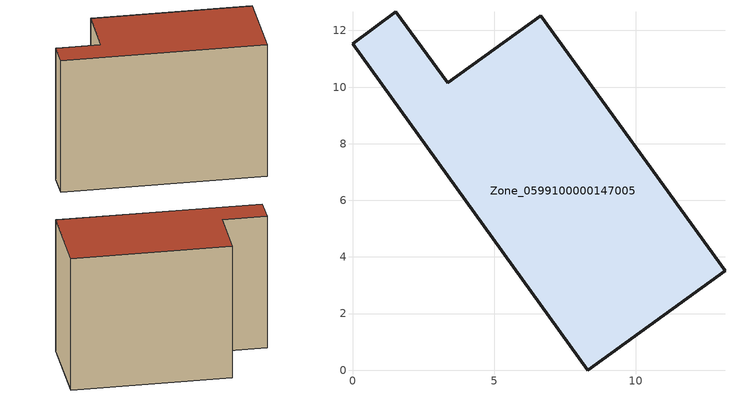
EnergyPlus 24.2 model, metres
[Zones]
Zone_0599100000147005
 floor ground (C_G): 8.31,0 0,11.53 1.54,12.66 3.37,10.16 6.64,12.51 13.16,3.51 z0
 wall outside (C_F): 8.31,0 13.16,3.51 6.64,12.51 3.37,10.16 1.54,12.66 0,11.53 8.31,0 z0:9.96
 roof outside (C_R): 0,11.53 8.31,0 13.16,3.51 6.64,12.51 3.37,10.16 1.54,12.66 z9.96
[BUILDING]
Pand.0599100000147005: North Axis=0; Terrain=City; Loads Convergence Tolerance Value=0.04; Temperature Convergence Tolerance Value=0.4; Solar Distribution=FullExterior; Maximum Number of Warmup Days=25; Minimum Number of Warmup Days=1
[Site:Location]
Rotterdam.The.Hague.AP_ZH_NLD Design_Conditions: Latitude=51.96; Longitude=4.45; Time Zone=1; Elevation=-4.5
[SITE:GROUNDTEMPERATURE:BUILDINGSURFACE]
18, 18, 18, 18, 18, 18, 18, 18, 18, 18, 18, 18
[MATERIAL] Thermal Absorptance=0.9; Solar Absorptance=0.7; Visible Absorptance=0.7
Name | Roughness | Thickness | Conductivity | Density | Specific Heat
G.TI.1946 | MediumSmooth | 0.15 | 1 | 540 | 1210
F.TI.1946 | Rough | 0.3 | 0.857143 | 1920 | 840
R.TI.1946 | MediumRough | 0.2 | 0.1 | 1500 | 1000
[CONSTRUCTION]
C_G: G.TI.1946
C_F: F.TI.1946
C_R: R.TI.1946
[ZONE]
Zone_0599100000147005: Type=1; Multiplier=1; Ceiling Height=Autocalculate; Volume=Autocalculate; Floor Area=autocalculate; Part of Total Floor Area=Yes
[ZONEINFILTRATION:DESIGNFLOWRATE]
Infil_Zone_0599100000147005: Zone or ZoneList or Space or SpaceList=Zone_0599100000147005; Schedule=AlwaysOn; Design Flow Rate Calculation Method=Flow/Area; Flow Rate per Floor Area=0.003; Constant Term Coefficient=1; Temperature Term Coefficient=0; Velocity Term Coefficient=0; Velocity Squared Term Coefficient=0
[HVACTEMPLATE:ZONE:IDEALLOADSAIRSYSTEM]
Zone_0599100000147005: Maximum Heating Supply Air Temperature=50; Minimum Cooling Supply Air Temperature=13; Maximum Heating Supply Air Humidity Ratio=0.0156; Minimum Cooling Supply Air Humidity Ratio=0.0077; Heating Limit=NoLimit; Cooling Limit=NoLimit; Dehumidification Control Type=ConstantSensibleHeatRatio; Cooling Sensible Heat Ratio=0.7; Dehumidification Setpoint=60; Humidification Control Type=None; Humidification Setpoint=30; Outdoor Air Method=None; Outdoor Air Flow Rate per Person=0.00944; Outdoor Air Flow Rate per Zone Floor Area=0; Outdoor Air Flow Rate per Zone=0; Demand Controlled Ventilation Type=None; Outdoor Air Economizer Type=NoEconomizer; Heat Recovery Type=None; Sensible Heat Recovery Effectiveness=0.7; Latent Heat Recovery Effectiveness=0.65
[ZONECONTROL:THERMOSTAT]
ThermostatControl_Zone_0599100000147005: Zone or ZoneList=Zone_0599100000147005; Control Type Schedule=DualSetpointControlType; Control 1=Thermostat_Zone_0599100000147005; Temperature Difference Between Cutout And Setpoint=0
[THERMOSTATSETPOINT:DUALSETPOINT]
Thermostat_Zone_0599100000147005: Heating Setpoint Temperature Schedule=HeatingSetpoint_Zone_0599100000147005; Cooling Setpoint Temperature Schedule=CoolingSetpoint_Zone_0599100000147005
[SCHEDULE:COMPACT]
HeatingSetpoint_Zone_0599100000147005: Through: 12/31, For: AllDays, Until: 24:00, 21
CoolingSetpoint_Zone_0599100000147005: Through: 12/31, For: AllDays, Until: 24:00, 24
DualSetpointControlType: Through: 12/31, For: AllDays, Until: 24:00, 4
AlwaysOn: Through: 12/31, For: AllDays, Until: 24:00, 1
